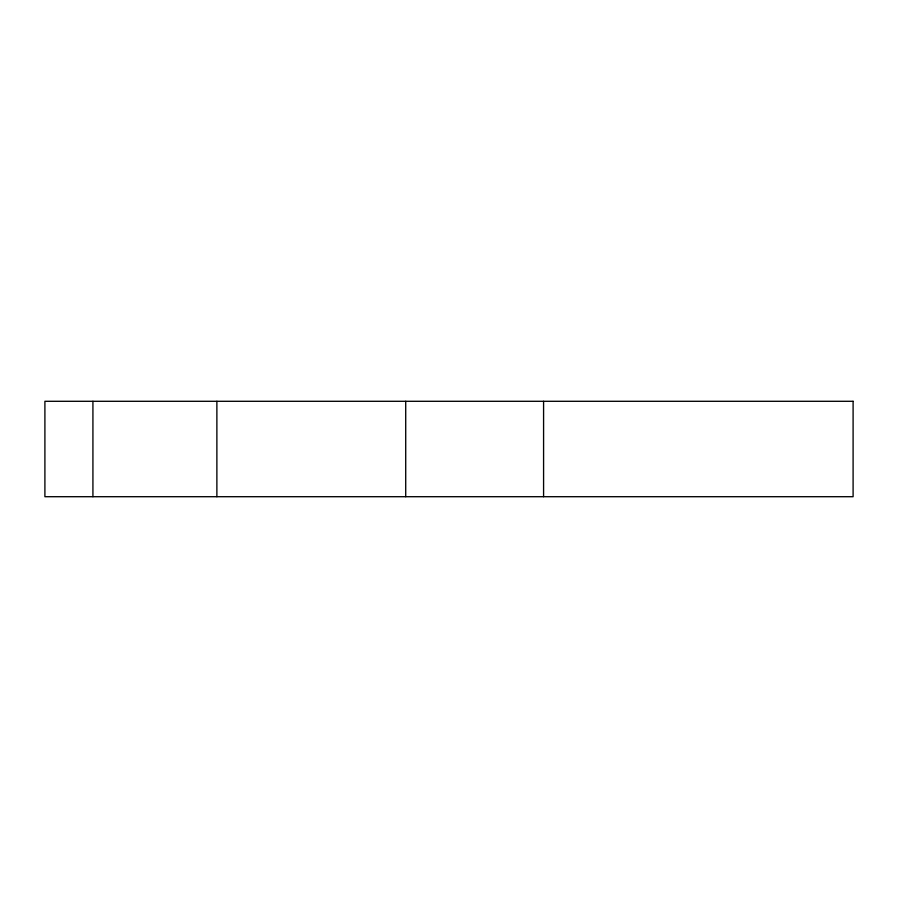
<?xml version="1.0" encoding="UTF-8"?>
<svg xmlns="http://www.w3.org/2000/svg" width="898" height="898" viewBox="0 0 898 898"><rect width="100%" height="100%" fill="white"/><g stroke="black" fill="none" stroke-linecap="round" stroke-linejoin="round"><path stroke-width="1.35" d="M543.582 401.294L543.582 496.706M405.716 401.294L405.716 496.706M216.878 401.294L216.878 496.706M92.921 401.294L92.921 496.706M853.1 401.294L44.9 401.294L44.9 496.706L853.1 496.706L853.1 401.294"/></g></svg>
